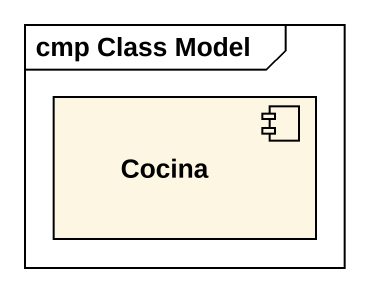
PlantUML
@startuml
mainframe cmp Class Model
component Cocina
@enduml
